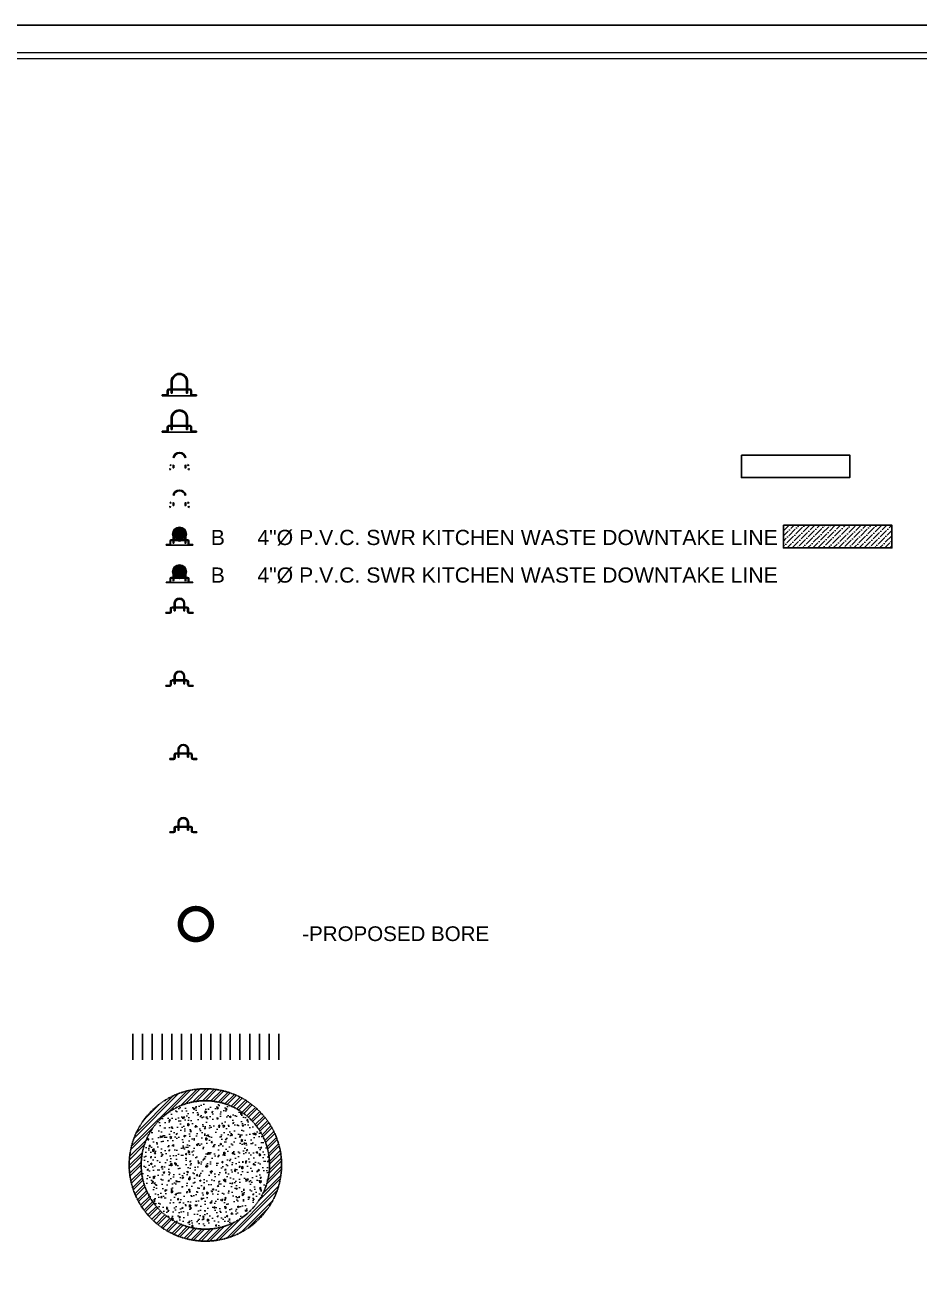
# Model space of a CAD drawing. Header units: inches. Extents: x 1807 to 67852, y 1160 to 20242.
# Drawn here: x 6491 to 7288, y 8940 to 10052 of the extents above; entities that cross this region are included whole.
import ezdxf

# ---------------------------------------------------------------- set-up
doc = ezdxf.new("R2010")
doc.units = ezdxf.units.IN
doc.header["$MEASUREMENT"] = 0
doc.linetypes.add('DASHED2', pattern=[0.375, 0.25, -0.125])
for name, color, linetype, lineweight in [('4 upvc pip', 5, 'Continuous', 30), ('4 upvc pip hatch', 6, 'Continuous', 5), ('4. UPCV', 6, 'Continuous', 30), ('A-HATCH', 252, 'Continuous', 13), ('COLD WATER', 4, 'Continuous', 30), ('DOTTED LINE', 1, 'DASHED2', 30), ('HATCH', 8, 'Continuous', 0), ('HOT LINE', 1, 'Continuous', 30), ('M.H.', 1, 'Continuous', 30), ('PLUMB', 7, 'Continuous', 15), ('RAIN WATER', 32, 'Continuous', 30)]:
    doc.layers.add(name, color=color, linetype=linetype, lineweight=lineweight)
doc.styles.add('Krupalu', font='arial.ttf', dxfattribs={"height": 8})
doc.styles.add('Krupalu 1', font='arial.ttf')
pattern_1 = [(45, (6264.17175, 6152.2006), (-0.244510333, 0.244510333), []), (45, (6264.41626, 6152.2006), (-0.244510333, 0.244510333), [0.172894914, -0.086447457])]
pattern_2 = [(135, (7000.19303, 6152.2006), (0.244510333, 0.244510333), []), (135, (6999.94852, 6152.2006), (0.244510333, 0.244510333), [0.172894914, -0.086447457])]
pattern_3 = [(135, (7000.19303, 6086.9742), (0.244510333, 0.244510333), []), (135, (6999.94852, 6086.9742), (0.244510333, 0.244510333), [0.172894914, -0.086447457])]
pattern_4 = [(45, (6264.17175, 6086.9742), (-0.244510333, 0.244510333), []), (45, (6264.41626, 6086.9742), (-0.244510333, 0.244510333), [0.172894914, -0.086447457])]
pattern_5 = [(45, (6260.79114, 6282.40165), (-0.244510333, 0.244510333), []), (45, (6261.03565, 6282.40165), (-0.244510333, 0.244510333), [0.172894914, -0.086447457])]
pattern_6 = [(135, (6996.8124, 6282.40165), (0.244510333, 0.244510333), []), (135, (6996.5679, 6282.40165), (0.244510333, 0.244510333), [0.172894914, -0.086447457])]
pattern_7 = [(135, (6996.8124, 6217.42698), (0.244510333, 0.244510333), []), (135, (6996.5679, 6217.42698), (0.244510333, 0.244510333), [0.172894914, -0.086447457])]
pattern_8 = [(45, (6260.79114, 6217.42698), (-0.244510333, 0.244510333), []), (45, (6261.03565, 6217.42698), (-0.244510333, 0.244510333), [0.172894914, -0.086447457])]

msp = doc.modelspace()

# ---------------------------------------------------------------- hatches: boundary and pattern name
at = {"layer": '4 upvc pip'}
h = msp.add_hatch(dxfattribs=at)
h.set_pattern_fill('ANSI33', color=256, scale=1.152633, angle=180, style=0)
h.set_pattern_definition([(45, (6489.30206, 6978.5704), (-0.20375861, 0.20375861), []), (45, (6489.50582, 6978.5704), (-0.20375861, 0.20375861), [0.144079095, -0.072039548])])
h.paths.add_polyline_path([(6623.8, 9660), (6623.1, 9660), (6623.1, 9657.7), (6623.8, 9657.7)])
h = msp.add_hatch(dxfattribs=at)
h.set_pattern_fill('ANSI33', color=256, scale=1.152633, angle=180, style=0)
h.set_pattern_definition([(135, (6768.3015, 6978.5704), (0.20375861, 0.20375861), []), (135, (6768.09773, 6978.5704), (0.20375861, 0.20375861), [0.144079095, -0.072039548])])
h.paths.add_polyline_path([(6633.8, 9660), (6634.5, 9660), (6634.5, 9657.7), (6633.8, 9657.7)])
h = msp.add_hatch(dxfattribs=at)
h.set_pattern_fill('ANSI33', color=256, scale=1.152633, angle=180, style=0)
h.set_pattern_definition([(45, (6489.30206, 6945.04342), (-0.20375861, 0.20375861), []), (45, (6489.50582, 6945.04342), (-0.20375861, 0.20375861), [0.144079095, -0.072039548])])
h.paths.add_polyline_path([(6623.8, 9626.5), (6623.1, 9626.5), (6623.1, 9624.2), (6623.8, 9624.2)])
h = msp.add_hatch(dxfattribs=at)
h.set_pattern_fill('ANSI33', color=256, scale=1.152633, angle=180, style=0)
h.set_pattern_definition([(135, (6768.3015, 6945.04342), (0.20375861, 0.20375861), []), (135, (6768.09773, 6945.04342), (0.20375861, 0.20375861), [0.144079095, -0.072039548])])
h.paths.add_polyline_path([(6633.8, 9626.5), (6634.5, 9626.5), (6634.5, 9624.2), (6633.8, 9624.2)])
at = {"layer": '4 upvc pip hatch', "ltscale": 0.7}
h = msp.add_hatch(dxfattribs=at)
h.set_pattern_fill('ANSI31', color=256, scale=3.168097, style=0)
h.set_pattern_definition([(45, (-105532.7468, 16131.0884), (-0.2800228278, 0.2800228278), [])])
h.paths.add_polyline_path([(6624.2, 9598.6, 1), (6633.4, 9598.6, 1)])
h = msp.add_hatch(dxfattribs=at)
h.set_pattern_fill('ANSI31', color=256, scale=3.168097, style=0)
h.set_pattern_definition([(45, (-105532.7468, 16097.5843), (-0.2800228278, 0.2800228278), [])])
h.paths.add_polyline_path([(6624.2, 9565.1, 1), (6633.4, 9565.1, 1)])
at = {"layer": '4. UPCV', "lineweight": 9, "ltscale": 50}
h = msp.add_hatch(dxfattribs=at)
h.set_pattern_fill('ANSI36', color=256, scale=25.92, style=0)
h.set_pattern_definition([(45, (-284843.595, 162297.547), (1.718269478, 6.30032142), [8.1, -1.62, 0, -1.62])])
h.paths.add_polyline_path([(7166.9, 9606.5), (7263.5, 9606.5), (7263.5, 9586.4), (7166.9, 9586.4)])
at = {"layer": '4. UPCV', "ltscale": 50}
h = msp.add_hatch(dxfattribs=at)
h.set_pattern_fill('ANSI33', color=256, scale=1.152633, angle=180, style=0)
h.set_pattern_definition([(45, (6489.30206, 6911.5393), (-0.20375861, 0.20375861), []), (45, (6489.50582, 6911.5393), (-0.20375861, 0.20375861), [0.144079095, -0.072039548])])
h.paths.add_polyline_path([(6623.8, 9593), (6623.1, 9593), (6623.1, 9590.7), (6623.8, 9590.7)])
h = msp.add_hatch(dxfattribs=at)
h.set_pattern_fill('ANSI33', color=256, scale=1.152633, angle=180, style=0)
h.set_pattern_definition([(135, (6768.3015, 6911.5393), (0.20375861, 0.20375861), []), (135, (6768.09773, 6911.5393), (0.20375861, 0.20375861), [0.144079095, -0.072039548])])
h.paths.add_polyline_path([(6633.8, 9593), (6634.5, 9593), (6634.5, 9590.7), (6633.8, 9590.7)])
h = msp.add_hatch(dxfattribs=at)
h.set_pattern_fill('ANSI33', color=256, scale=1.152633, angle=180, style=0)
h.set_pattern_definition([(45, (6489.30206, 6878.03518), (-0.20375861, 0.20375861), []), (45, (6489.50582, 6878.03518), (-0.20375861, 0.20375861), [0.144079095, -0.072039548])])
h.paths.add_polyline_path([(6623.8, 9559.5), (6623.1, 9559.5), (6623.1, 9557.2), (6623.8, 9557.2)])
h = msp.add_hatch(dxfattribs=at)
h.set_pattern_fill('ANSI33', color=256, scale=1.152633, angle=180, style=0)
h.set_pattern_definition([(135, (6768.3015, 6878.03518), (0.20375861, 0.20375861), []), (135, (6768.09773, 6878.03518), (0.20375861, 0.20375861), [0.144079095, -0.072039548])])
h.paths.add_polyline_path([(6633.8, 9559.5), (6634.5, 9559.5), (6634.5, 9557.2), (6633.8, 9557.2)])
at = {"layer": 'COLD WATER'}
h = msp.add_hatch(dxfattribs=at)
h.set_pattern_fill('ANSI33', color=256, scale=1.383159, style=0)
h.set_pattern_definition(pattern_5)
h.paths.add_polyline_path([(6624.9, 9533), (6624.2, 9533), (6624.2, 9530.2), (6624.9, 9530.2)])
h = msp.add_hatch(dxfattribs=at)
h.set_pattern_fill('ANSI33', color=256, scale=1.383159, style=0)
h.set_pattern_definition(pattern_5)
h.paths.add_polyline_path([(6624.9, 9533), (6624.2, 9533), (6624.2, 9530.2), (6624.9, 9530.2)])
h = msp.add_hatch(dxfattribs=at)
h.set_pattern_fill('ANSI33', color=256, scale=1.383159, style=0)
h.set_pattern_definition(pattern_6)
h.paths.add_polyline_path([(6632.7, 9533), (6633.4, 9533), (6633.4, 9530.2), (6632.7, 9530.2)])
h = msp.add_hatch(dxfattribs=at)
h.set_pattern_fill('ANSI33', color=256, scale=1.383159, style=0)
h.set_pattern_definition(pattern_6)
h.paths.add_polyline_path([(6632.7, 9533), (6633.4, 9533), (6633.4, 9530.2), (6632.7, 9530.2)])
h = msp.add_hatch(dxfattribs=at)
h.set_pattern_fill('ANSI33', color=256, scale=1.383159, style=0)
h.set_pattern_definition(pattern_8)
h.paths.add_polyline_path([(6624.9, 9468), (6624.2, 9468), (6624.2, 9465.2), (6624.9, 9465.2)])
h = msp.add_hatch(dxfattribs=at)
h.set_pattern_fill('ANSI33', color=256, scale=1.383159, style=0)
h.set_pattern_definition(pattern_8)
h.paths.add_polyline_path([(6624.9, 9468), (6624.2, 9468), (6624.2, 9465.2), (6624.9, 9465.2)])
h = msp.add_hatch(dxfattribs=at)
h.set_pattern_fill('ANSI33', color=256, scale=1.383159, style=0)
h.set_pattern_definition(pattern_7)
h.paths.add_polyline_path([(6632.7, 9468), (6633.4, 9468), (6633.4, 9465.2), (6632.7, 9465.2)])
h = msp.add_hatch(dxfattribs=at)
h.set_pattern_fill('ANSI33', color=256, scale=1.383159, style=0)
h.set_pattern_definition(pattern_7)
h.paths.add_polyline_path([(6632.7, 9468), (6633.4, 9468), (6633.4, 9465.2), (6632.7, 9465.2)])
h = msp.add_hatch(dxfattribs=at)
h.set_pattern_fill('ANSI33', color=256, scale=1.383159, style=0)
h.set_pattern_definition(pattern_1)
h.paths.add_polyline_path([(6628.3, 9402.8), (6627.6, 9402.8), (6627.6, 9400), (6628.3, 9400)])
h = msp.add_hatch(dxfattribs=at)
h.set_pattern_fill('ANSI33', color=256, scale=1.383159, style=0)
h.set_pattern_definition(pattern_1)
h.paths.add_polyline_path([(6628.3, 9402.8), (6627.6, 9402.8), (6627.6, 9400), (6628.3, 9400)])
h = msp.add_hatch(dxfattribs=at)
h.set_pattern_fill('ANSI33', color=256, scale=1.383159, style=0)
h.set_pattern_definition(pattern_2)
h.paths.add_polyline_path([(6636.1, 9402.8), (6636.8, 9402.8), (6636.8, 9400), (6636.1, 9400)])
h = msp.add_hatch(dxfattribs=at)
h.set_pattern_fill('ANSI33', color=256, scale=1.383159, style=0)
h.set_pattern_definition(pattern_2)
h.paths.add_polyline_path([(6636.1, 9402.8), (6636.8, 9402.8), (6636.8, 9400), (6636.1, 9400)])
h = msp.add_hatch(dxfattribs=at)
h.set_pattern_fill('ANSI33', color=256, scale=1.383159, style=0)
h.set_pattern_definition(pattern_4)
h.paths.add_polyline_path([(6628.3, 9337.6), (6627.6, 9337.6), (6627.6, 9334.8), (6628.3, 9334.8)])
h = msp.add_hatch(dxfattribs=at)
h.set_pattern_fill('ANSI33', color=256, scale=1.383159, style=0)
h.set_pattern_definition(pattern_4)
h.paths.add_polyline_path([(6628.3, 9337.6), (6627.6, 9337.6), (6627.6, 9334.8), (6628.3, 9334.8)])
h = msp.add_hatch(dxfattribs=at)
h.set_pattern_fill('ANSI33', color=256, scale=1.383159, style=0)
h.set_pattern_definition(pattern_3)
h.paths.add_polyline_path([(6636.1, 9337.6), (6636.8, 9337.6), (6636.8, 9334.8), (6636.1, 9334.8)])
h = msp.add_hatch(dxfattribs=at)
h.set_pattern_fill('ANSI33', color=256, scale=1.383159, style=0)
h.set_pattern_definition(pattern_3)
h.paths.add_polyline_path([(6636.1, 9337.6), (6636.8, 9337.6), (6636.8, 9334.8), (6636.1, 9334.8)])
at = {"layer": 'HATCH', "ltscale": 2}
h = msp.add_hatch(dxfattribs=at)
h.set_pattern_fill('ANSI32', color=256, scale=14.2884, style=0)
h.set_pattern_definition([(45, (2804767.5247, 4866029.719), (-3.7887841996, 3.7887841996), []), (45, (2804770.0505, 4866029.719), (-3.7887841996, 3.7887841996), [])])
edge = h.paths.add_edge_path()
edge.add_arc((6651.9, 9036.6), 67.9, 0, 360)
edge = h.paths.add_edge_path(flags=16)
edge.add_arc((6651.9, 9036.6), 57.2, 0, 360)
at = {"layer": 'HATCH'}
h = msp.add_hatch(dxfattribs=at)
h.set_pattern_fill('AR-CONC', color=256, scale=1.78605, angle=45, style=0)
h.set_pattern_definition([(95, (-7191.284, -104021.382), (9.8509945, 8.2659658), [1.3395375, -14.7349125]), (40, (-7191.284, -104021.382), (-11.2519751, 7.747316), [1.07163, -11.78793]), (145.4514, (-7190.463, -104020.693), (-1.4009681, 16.0132828), [1.1384317, -12.5227487]), (91.1842, (-7193.81, -104018.856), (15.5688728, 11.3881007), [2.0093062, -22.1023687]), (141.6356, (-7192.512, -104017.907), (-0.4982904, 24.1065256), [1.7076475, -18.78412]), (36.1842, (-7193.81, -104018.856), (-0.4983092, 24.1065252), [1.607445, -17.681895]), (66, (-7191.915, -104018.225), (12.6232937, 2.4537197), [1.3395375, -14.7349125]), (11, (-7191.915, -104018.225), (-6.0852258, 12.231021), [1.07163, -11.78793]), (116.4514, (-7190.863, -104018.02), (6.5380792, 14.6847356), [1.1384317, -12.5227487]), (82.5, (-7191.284, -104021.382), (-4.05063969, 4.35778014), [0, -11.645046, 0, -11.966535, 0, -11.83258125]), (52.5, (-7191.284, -104021.382), (-1.6587572, 8.30351523), [0, -6.822711, 0, -11.3771385, 0, -4.50977625]), (12.5, (-7194.1003, -104024.1984), (7.02664518, 6.45694157), [0, -4.465125, 0, -13.93119, 0, -18.4856175]), (2.5, (-7195.363, -104025.461), (6.1009679, 8.62947573), [0, -5.8046625, 0, -9.251739, 0, -13.1274675])])
h.paths.add_polyline_path([(6709, 9036.6, 1), (6594.7, 9036.6, 1)])
at = {"layer": 'HOT LINE'}
h = msp.add_hatch(dxfattribs=at)
h.set_pattern_fill('ANSI31', color=256, scale=69.399848, angle=45, style=0)
h.set_pattern_definition([(90, (-1042269.985, -25003.129), (-8.67498099, 0), [])])
h.paths.add_polyline_path([(6587, 9130.3), (6720.3, 9130.3), (6720.3, 9153.5), (6587, 9153.5)])
at = {"layer": 'RAIN WATER', "ltscale": 50}
h = msp.add_hatch(dxfattribs=at)
h.set_pattern_fill('ANSI33', color=256, scale=1.479589, angle=180, style=0)
h.set_pattern_definition([(45, (6449.73147, 6285.0602), (-0.261556914, 0.261556914), []), (45, (6449.99303, 6285.0602), (-0.261556914, 0.261556914), [0.184948668, -0.092474334])])
h.paths.add_polyline_path([(6622.4, 9727.1), (6621.5, 9727.1), (6621.5, 9724.2), (6622.4, 9724.2)])
h = msp.add_hatch(dxfattribs=at)
h.set_pattern_fill('ANSI33', color=256, scale=1.479589, angle=180, style=0)
h.set_pattern_definition([(135, (6807.87208, 6285.0602), (0.261556914, 0.261556914), []), (135, (6807.6105, 6285.0602), (0.261556914, 0.261556914), [0.184948668, -0.092474334])])
h.paths.add_polyline_path([(6635.2, 9727.1), (6636.1, 9727.1), (6636.1, 9724.2), (6635.2, 9724.2)])
h = msp.add_hatch(dxfattribs=at)
h.set_pattern_fill('ANSI33', color=256, scale=1.479589, angle=180, style=0)
h.set_pattern_definition([(45, (6449.73147, 6252.63336), (-0.261556914, 0.261556914), []), (45, (6449.99303, 6252.63336), (-0.261556914, 0.261556914), [0.184948668, -0.092474334])])
h.paths.add_polyline_path([(6622.4, 9694.7), (6621.5, 9694.7), (6621.5, 9691.7), (6622.4, 9691.7)])
h = msp.add_hatch(dxfattribs=at)
h.set_pattern_fill('ANSI33', color=256, scale=1.479589, angle=180, style=0)
h.set_pattern_definition([(135, (6807.87208, 6252.63336), (0.261556914, 0.261556914), []), (135, (6807.6105, 6252.63336), (0.261556914, 0.261556914), [0.184948668, -0.092474334])])
h.paths.add_polyline_path([(6635.2, 9694.7), (6636.1, 9694.7), (6636.1, 9691.7), (6635.2, 9691.7)])

# ---------------------------------------------------------------- linework, layer by layer
at = {"layer": '4 upvc pip'}
for points in [[(4888.8, 10052.2), (8084.2, 10052.2), (8084.2, 7792.9), (4888.8, 7792.9)], [(7129.4, 9669.1), (7226, 9669.1), (7226, 9649), (7129.4, 9649)]]:
    msp.add_lwpolyline(points, close=True, dxfattribs=at)
for points in [[(6623.1, 9657.7), (6623.1, 9660)], [(6623.8, 9657.7), (6623.8, 9660)], [(6633.8, 9657.7), (6633.8, 9660)], [(6634.5, 9657.7), (6634.5, 9660)], [(6623.1, 9624.2), (6623.1, 9626.5)], [(6623.8, 9624.2), (6623.8, 9626.5)], [(6633.8, 9624.2), (6633.8, 9626.5)], [(6634.5, 9624.2), (6634.5, 9626.5)]]:
    msp.add_lwpolyline(points, dxfattribs=at)
for centre, radius, start, end in [((6628.8, 9665.6), 5.78, 9.8423, 170.1577), ((6628.8, 9665.6), 5.06, 10.5251, 169.4749), ((6619.8, 9657.1), 0.576, 270, 0), ((6619.8, 9657.1), 1.12, 270, 0), ((6621.5, 9659.4), 1.12, 90, 180), ((6621.5, 9659.4), 0.576, 90, 180), ((6636.1, 9659.4), 1.12, 0, 90), ((6636.1, 9659.4), 0.576, 0, 90), ((6637.8, 9657.1), 1.12, 180, 270), ((6637.8, 9657.1), 0.576, 180, 270), ((6628.8, 9632.1), 5.78, 9.8423, 170.1577), ((6628.8, 9632.1), 5.06, 10.5251, 169.4749), ((6619.8, 9623.5), 1.12, 270, 0), ((6619.8, 9623.5), 0.576, 270, 0), ((6621.5, 9625.9), 1.12, 90, 180), ((6621.5, 9625.9), 0.576, 90, 180), ((6636.1, 9625.9), 1.12, 0, 90), ((6636.1, 9625.9), 0.576, 0, 90), ((6637.8, 9623.5), 1.12, 180, 270), ((6637.8, 9623.5), 0.576, 180, 270)]:
    msp.add_arc(centre, radius, start, end, dxfattribs=at)
at = {"layer": '4. UPCV', "ltscale": 50}
for p, q in [((6623.1, 9593.5), (6623.1, 9599.6)), ((6623.8, 9593.5), (6623.8, 9599.5)), ((6633.8, 9593.5), (6633.8, 9599.5)), ((6634.5, 9593.5), (6634.5, 9599.6)), ((6616.9, 9588.9), (6616.9, 9589.5)), ((6616.9, 9589.5), (6619.8, 9589.5)), ((6640.7, 9588.9), (6616.9, 9588.9)), ((6616.9, 9588.9), (6619.8, 9588.9)), ((6619.9, 9588.9), (6617.1, 9588.9)), ((6619.9, 9588.9), (6619.9, 9589.5)), ((6620.4, 9590), (6620.4, 9592.4)), ((6620.9, 9590), (6620.9, 9592.4)), ((6636.1, 9593.5), (6621.5, 9593.5)), ((6636.1, 9593), (6621.5, 9593)), ((6623.8, 9590.7), (6623.1, 9590.7)), ((6633.8, 9590.7), (6634.5, 9590.7)), ((6636.7, 9590), (6636.7, 9592.4)), ((6637.2, 9590), (6637.2, 9592.4)), ((6640.7, 9589.5), (6637.8, 9589.5)), ((6640.7, 9588.9), (6637.8, 9588.9)), ((6640.7, 9588.9), (6640.7, 9589.5)), ((6623.1, 9560), (6623.1, 9566.1)), ((6623.8, 9560), (6623.8, 9566)), ((6633.8, 9560), (6633.8, 9566)), ((6634.5, 9560), (6634.5, 9566.1)), ((6616.9, 9555.9), (6619.8, 9555.9)), ((6616.9, 9555.4), (6616.9, 9555.9)), ((6616.9, 9555.4), (6619.8, 9555.4)), ((6640.7, 9555.4), (6616.9, 9555.4)), ((6619.9, 9555.4), (6617.1, 9555.4)), ((6619.9, 9555.4), (6619.9, 9555.9)), ((6620.4, 9556.5), (6620.4, 9558.9)), ((6620.9, 9556.5), (6620.9, 9558.9)), ((6636.1, 9560), (6621.5, 9560)), ((6636.1, 9559.5), (6621.5, 9559.5)), ((6623.8, 9557.2), (6623.1, 9557.2)), ((6633.8, 9557.2), (6634.5, 9557.2)), ((6636.7, 9556.5), (6636.7, 9558.9)), ((6637.2, 9556.5), (6637.2, 9558.9)), ((6640.7, 9555.9), (6637.8, 9555.9)), ((6640.7, 9555.4), (6637.8, 9555.4)), ((6640.7, 9555.4), (6640.7, 9555.9))]:
    msp.add_line(p, q, dxfattribs=at)
msp.add_lwpolyline([(7166.9, 9606.5), (7263.5, 9606.5), (7263.5, 9586.4), (7166.9, 9586.4)], close=True, dxfattribs=at)
for points in [[(6623.1, 9590.7), (6623.1, 9593)], [(6623.8, 9590.7), (6623.8, 9593)], [(6633.8, 9590.7), (6633.8, 9593)], [(6634.5, 9590.7), (6634.5, 9593)], [(6623.1, 9557.2), (6623.1, 9559.5)], [(6623.8, 9557.2), (6623.8, 9559.5)], [(6633.8, 9557.2), (6633.8, 9559.5)], [(6634.5, 9557.2), (6634.5, 9559.5)]]:
    msp.add_lwpolyline(points, dxfattribs=at)
for centre, radius in [((6628.8, 9598.6), 6.15), ((6628.8, 9598.6), 6.15), ((6628.8, 9598.6), 6.15), ((6628.8, 9598.6), 4.9), ((6628.8, 9598.6), 4.9), ((6628.8, 9598.6), 4.9), ((6628.8, 9598.6), 4.9), ((6628.8, 9598.6), 4.57), ((6628.8, 9565.1), 6.15), ((6628.8, 9565.1), 6.15), ((6628.8, 9565.1), 6.15), ((6628.8, 9565.1), 4.9), ((6628.8, 9565.1), 4.9), ((6628.8, 9565.1), 4.9), ((6628.8, 9565.1), 4.9), ((6628.8, 9565.1), 4.57)]:
    msp.add_circle(centre, radius, dxfattribs=at)
for centre, radius, start, end in [((6628.8, 9598.6), 5.78, 9.8423, 170.1577), ((6628.8, 9598.6), 5.06, 10.5251, 169.4749), ((6619.8, 9590), 0.576, 270, 0), ((6619.8, 9590), 1.12, 270, 0), ((6621.5, 9592.4), 1.12, 90, 180), ((6621.5, 9592.4), 0.576, 90, 180), ((6636.1, 9592.4), 1.12, 0, 90), ((6636.1, 9592.4), 0.576, 0, 90), ((6637.8, 9590), 1.12, 180, 270), ((6637.8, 9590), 0.576, 180, 270), ((6628.8, 9565.1), 5.78, 9.8423, 170.1577), ((6628.8, 9565.1), 5.06, 10.5251, 169.4749), ((6619.8, 9556.5), 1.12, 270, 0), ((6619.8, 9556.5), 0.576, 270, 0), ((6621.5, 9558.9), 1.12, 90, 180), ((6621.5, 9558.9), 0.576, 90, 180), ((6636.1, 9558.9), 1.12, 0, 90), ((6636.1, 9558.9), 0.576, 0, 90), ((6637.8, 9556.5), 1.12, 180, 270), ((6637.8, 9556.5), 0.576, 180, 270)]:
    msp.add_arc(centre, radius, start, end, dxfattribs=at)
at = {"layer": 'A-HATCH'}
for points in [[(7997.5, 10027.5), (4970.2, 10027.5, 0.414214), (4913.6, 9970.9), (4913.6, 7879.6, 0.414214), (4975.5, 7817.7), (7993.4, 7817.7, 0.414214), (8059.4, 7883.7), (8059.4, 9965.6, 0.414214)], [(7997.5, 10022), (4970.2, 10022, 0.414214), (4919.1, 9970.9), (4919.1, 7879.6, 0.414214), (4975.5, 7823.2), (7993.4, 7823.2, 0.414214), (8053.9, 7883.7), (8053.9, 9965.6, 0.414214)]]:
    msp.add_lwpolyline(points, format="xyb", close=True, dxfattribs=at)
at = {"layer": 'COLD WATER'}
for p, q in [((6620.8, 9529.4), (6620.8, 9532.3)), ((6621.5, 9529.4), (6621.5, 9532.3)), ((6622.2, 9533.6), (6624.9, 9533.6)), ((6622.2, 9533), (6635.4, 9533)), ((6622.2, 9533), (6635.4, 9533)), ((6624.2, 9537.2), (6624.2, 9533.6)), ((6624.2, 9537.2), (6624.2, 9533.6)), ((6624.9, 9530.2), (6624.2, 9530.2)), ((6624.9, 9530.2), (6624.2, 9530.2)), ((6624.9, 9537.2), (6624.9, 9533.6)), ((6624.9, 9537.2), (6624.9, 9533.6)), ((6624.9, 9533.6), (6632.7, 9533.6)), ((6632.7, 9537.2), (6632.7, 9533.6)), ((6632.7, 9537.2), (6632.7, 9533.6)), ((6635.4, 9533.6), (6632.7, 9533.6)), ((6632.8, 9530.2), (6633.4, 9530.2)), ((6632.8, 9530.2), (6633.4, 9530.2)), ((6633.4, 9537.2), (6633.4, 9533.6)), ((6633.4, 9537.2), (6633.4, 9533.6)), ((6636.1, 9529.4), (6636.1, 9532.3)), ((6636.1, 9529.4), (6636.1, 9532.3)), ((6636.8, 9529.4), (6636.8, 9532.3)), ((6636.8, 9529.4), (6636.8, 9532.3)), ((6616.7, 9528.8), (6620.1, 9528.8)), ((6616.7, 9528.8), (6620.1, 9528.8)), ((6616.7, 9528.1), (6616.7, 9528.8)), ((6616.7, 9528.1), (6620.1, 9528.1)), ((6616.7, 9528.1), (6620.1, 9528.1)), ((6637.5, 9528.8), (6640.9, 9528.8)), ((6637.5, 9528.8), (6640.9, 9528.8)), ((6637.5, 9528.1), (6640.9, 9528.1)), ((6640.9, 9528.1), (6637.5, 9528.1)), ((6637.5, 9528.1), (6640.9, 9528.1)), ((6640.9, 9528.1), (6637.5, 9528.1)), ((6640.9, 9528.1), (6640.9, 9528.8)), ((6640.9, 9528.1), (6640.9, 9528.8)), ((6640.9, 9528.1), (6640.9, 9528.8)), ((6616.7, 9463.1), (6616.7, 9463.8)), ((6616.7, 9463.8), (6620.1, 9463.8)), ((6616.7, 9463.8), (6620.1, 9463.8)), ((6616.7, 9463.1), (6620.1, 9463.1)), ((6616.7, 9463.1), (6620.1, 9463.1)), ((6620.8, 9464.5), (6620.8, 9467.3)), ((6621.5, 9464.5), (6621.5, 9467.3)), ((6622.2, 9468.7), (6624.9, 9468.7)), ((6622.2, 9468), (6635.4, 9468)), ((6622.2, 9468), (6635.4, 9468)), ((6624.2, 9472.2), (6624.2, 9468.7)), ((6624.2, 9472.2), (6624.2, 9468.7)), ((6624.9, 9465.2), (6624.2, 9465.2)), ((6624.9, 9465.2), (6624.2, 9465.2)), ((6624.9, 9472.2), (6624.9, 9468.7)), ((6624.9, 9472.2), (6624.9, 9468.7)), ((6624.9, 9468.7), (6632.7, 9468.7)), ((6632.7, 9472.2), (6632.7, 9468.7)), ((6632.7, 9472.2), (6632.7, 9468.7)), ((6635.4, 9468.7), (6632.7, 9468.7)), ((6632.8, 9465.2), (6633.4, 9465.2)), ((6632.8, 9465.2), (6633.4, 9465.2)), ((6633.4, 9472.2), (6633.4, 9468.7)), ((6633.4, 9472.2), (6633.4, 9468.7)), ((6636.1, 9464.5), (6636.1, 9467.3)), ((6636.1, 9464.5), (6636.1, 9467.3)), ((6636.8, 9464.5), (6636.8, 9467.3)), ((6636.8, 9464.5), (6636.8, 9467.3)), ((6637.5, 9463.8), (6640.9, 9463.8)), ((6637.5, 9463.8), (6640.9, 9463.8)), ((6640.9, 9463.1), (6637.5, 9463.1)), ((6637.5, 9463.1), (6640.9, 9463.1)), ((6640.9, 9463.1), (6637.5, 9463.1)), ((6637.5, 9463.1), (6640.9, 9463.1)), ((6640.9, 9463.1), (6640.9, 9463.8)), ((6640.9, 9463.1), (6640.9, 9463.8)), ((6640.9, 9463.1), (6640.9, 9463.8)), ((6620.1, 9398.6), (6623.5, 9398.6)), ((6620.1, 9398.6), (6623.5, 9398.6)), ((6620.1, 9397.9), (6620.1, 9398.6)), ((6620.1, 9397.9), (6623.5, 9397.9)), ((6620.1, 9397.9), (6623.5, 9397.9)), ((6624.2, 9399.2), (6624.2, 9402.1)), ((6624.9, 9399.2), (6624.9, 9402.1)), ((6625.5, 9403.4), (6628.3, 9403.4)), ((6625.5, 9402.8), (6638.8, 9402.8)), ((6625.5, 9402.8), (6638.8, 9402.8)), ((6627.6, 9407), (6627.6, 9403.4)), ((6627.6, 9407), (6627.6, 9403.4)), ((6628.3, 9400), (6627.6, 9400)), ((6628.3, 9400), (6627.6, 9400)), ((6628.3, 9407), (6628.3, 9403.4)), ((6628.3, 9407), (6628.3, 9403.4)), ((6628.3, 9403.4), (6636.1, 9403.4)), ((6636.1, 9407), (6636.1, 9403.4)), ((6636.1, 9407), (6636.1, 9403.4)), ((6638.8, 9403.4), (6636.1, 9403.4)), ((6636.1, 9400), (6636.8, 9400)), ((6636.1, 9400), (6636.8, 9400)), ((6636.8, 9407), (6636.8, 9403.4)), ((6636.8, 9407), (6636.8, 9403.4)), ((6639.5, 9399.2), (6639.5, 9402.1)), ((6639.5, 9399.2), (6639.5, 9402.1)), ((6640.2, 9399.2), (6640.2, 9402.1)), ((6640.2, 9399.2), (6640.2, 9402.1)), ((6640.9, 9398.6), (6644.3, 9398.6)), ((6640.9, 9398.6), (6644.3, 9398.6)), ((6640.9, 9397.9), (6644.3, 9397.9)), ((6644.3, 9397.9), (6640.9, 9397.9)), ((6640.9, 9397.9), (6644.3, 9397.9)), ((6644.3, 9397.9), (6640.9, 9397.9)), ((6644.3, 9397.9), (6644.3, 9398.6)), ((6644.3, 9397.9), (6644.3, 9398.6)), ((6644.3, 9397.9), (6644.3, 9398.6)), ((6627.6, 9341.8), (6627.6, 9338.2)), ((6627.6, 9341.8), (6627.6, 9338.2)), ((6628.3, 9341.8), (6628.3, 9338.2)), ((6628.3, 9341.8), (6628.3, 9338.2)), ((6636.1, 9341.8), (6636.1, 9338.2)), ((6636.1, 9341.8), (6636.1, 9338.2)), ((6636.8, 9341.8), (6636.8, 9338.2)), ((6636.8, 9341.8), (6636.8, 9338.2)), ((6620.1, 9332.7), (6620.1, 9333.3)), ((6620.1, 9333.3), (6623.5, 9333.3)), ((6620.1, 9333.3), (6623.5, 9333.3)), ((6620.1, 9332.7), (6623.5, 9332.7)), ((6620.1, 9332.7), (6623.5, 9332.7)), ((6624.2, 9334), (6624.2, 9336.9)), ((6624.9, 9334), (6624.9, 9336.9)), ((6625.5, 9338.2), (6628.3, 9338.2)), ((6625.5, 9337.6), (6638.8, 9337.6)), ((6625.5, 9337.6), (6638.8, 9337.6)), ((6628.3, 9334.8), (6627.6, 9334.8)), ((6628.3, 9334.8), (6627.6, 9334.8)), ((6628.3, 9338.2), (6636.1, 9338.2)), ((6638.8, 9338.2), (6636.1, 9338.2)), ((6636.1, 9334.8), (6636.8, 9334.8)), ((6636.1, 9334.8), (6636.8, 9334.8)), ((6639.5, 9334), (6639.5, 9336.9)), ((6639.5, 9334), (6639.5, 9336.9)), ((6640.2, 9334), (6640.2, 9336.9)), ((6640.2, 9334), (6640.2, 9336.9)), ((6640.9, 9333.3), (6644.3, 9333.3)), ((6640.9, 9333.3), (6644.3, 9333.3)), ((6644.3, 9332.7), (6640.9, 9332.7)), ((6640.9, 9332.7), (6644.3, 9332.7)), ((6644.3, 9332.7), (6640.9, 9332.7)), ((6640.9, 9332.7), (6644.3, 9332.7)), ((6644.3, 9332.7), (6644.3, 9333.3)), ((6644.3, 9332.7), (6644.3, 9333.3)), ((6644.3, 9332.7), (6644.3, 9333.3))]:
    msp.add_line(p, q, dxfattribs=at)
at = {"layer": 'COLD WATER', "ltscale": 50}
for p, q in [((6640.9, 9528.1), (6640.9, 9528.6)), ((6640.9, 9463.1), (6640.9, 9463.7)), ((6644.3, 9397.9), (6644.3, 9398.4)), ((6644.3, 9332.7), (6644.3, 9333.2))]:
    msp.add_line(p, q, dxfattribs=at)
at = {"layer": 'COLD WATER'}
for points in [[(6624.2, 9530.2), (6624.2, 9533)], [(6624.2, 9530.2), (6624.2, 9533)], [(6624.9, 9530.2), (6624.9, 9533)], [(6624.9, 9530.2), (6624.9, 9533)], [(6632.7, 9530.2), (6632.7, 9533)], [(6632.7, 9530.2), (6632.7, 9533)], [(6633.4, 9530.2), (6633.4, 9533)], [(6633.4, 9530.2), (6633.4, 9533)], [(6624.2, 9465.2), (6624.2, 9468)], [(6624.2, 9465.2), (6624.2, 9468)], [(6624.9, 9465.2), (6624.9, 9468)], [(6624.9, 9465.2), (6624.9, 9468)], [(6632.7, 9465.2), (6632.7, 9468)], [(6632.7, 9465.2), (6632.7, 9468)], [(6633.4, 9465.2), (6633.4, 9468)], [(6633.4, 9465.2), (6633.4, 9468)], [(6627.6, 9400), (6627.6, 9402.8)], [(6627.6, 9400), (6627.6, 9402.8)], [(6628.3, 9400), (6628.3, 9402.8)], [(6628.3, 9400), (6628.3, 9402.8)], [(6636.1, 9400), (6636.1, 9402.8)], [(6636.1, 9400), (6636.1, 9402.8)], [(6636.8, 9400), (6636.8, 9402.8)], [(6636.8, 9400), (6636.8, 9402.8)], [(6627.6, 9334.8), (6627.6, 9337.6)], [(6627.6, 9334.8), (6627.6, 9337.6)], [(6628.3, 9334.8), (6628.3, 9337.6)], [(6628.3, 9334.8), (6628.3, 9337.6)], [(6636.1, 9334.8), (6636.1, 9337.6)], [(6636.1, 9334.8), (6636.1, 9337.6)], [(6636.8, 9334.8), (6636.8, 9337.6)], [(6636.8, 9334.8), (6636.8, 9337.6)]]:
    msp.add_lwpolyline(points, dxfattribs=at)
for centre, radius, start, end in [((6628.8, 9536.9), 4.58, 3.856, 176.144), ((6628.8, 9536.9), 4.58, 3.856, 176.144), ((6628.8, 9536.9), 3.89, 3.856, 176.144), ((6628.8, 9536.9), 3.89, 3.856, 176.144), ((6620.1, 9529.4), 0.692, 270, 0), ((6620.1, 9529.4), 1.34, 270, 0), ((6622.2, 9532.3), 1.34, 90, 180), ((6622.2, 9532.3), 0.692, 90, 180), ((6622.2, 9532.3), 0.692, 90, 180), ((6635.4, 9532.3), 1.34, 0, 90), ((6635.4, 9532.3), 0.692, 0, 90), ((6635.4, 9532.3), 0.692, 0, 90), ((6637.5, 9529.4), 1.34, 180, 270), ((6637.5, 9529.4), 1.34, 180, 270), ((6637.5, 9529.4), 0.692, 180, 270), ((6637.5, 9529.4), 0.692, 180, 270), ((6628.8, 9471.9), 4.58, 3.856, 176.144), ((6628.8, 9471.9), 4.58, 3.856, 176.144), ((6628.8, 9471.9), 3.89, 3.856, 176.144), ((6628.8, 9471.9), 3.89, 3.856, 176.144), ((6620.1, 9464.5), 1.34, 270, 0), ((6620.1, 9464.5), 0.692, 270, 0), ((6622.2, 9467.3), 1.34, 90, 180), ((6622.2, 9467.3), 0.692, 90, 180), ((6622.2, 9467.3), 0.692, 90, 180), ((6635.4, 9467.3), 1.34, 0, 90), ((6635.4, 9467.3), 0.692, 0, 90), ((6635.4, 9467.3), 0.692, 0, 90), ((6637.5, 9464.5), 1.34, 180, 270), ((6637.5, 9464.5), 1.34, 180, 270), ((6637.5, 9464.5), 0.692, 180, 270), ((6637.5, 9464.5), 0.692, 180, 270), ((6632.2, 9406.7), 4.58, 3.856, 176.144), ((6632.2, 9406.7), 4.58, 3.856, 176.144), ((6632.2, 9406.7), 3.89, 3.856, 176.144), ((6632.2, 9406.7), 3.89, 3.856, 176.144), ((6623.5, 9399.2), 0.692, 270, 0), ((6623.5, 9399.2), 1.34, 270, 0), ((6625.5, 9402.1), 1.34, 90, 180), ((6625.5, 9402.1), 0.692, 90, 180), ((6625.5, 9402.1), 0.692, 90, 180), ((6638.8, 9402.1), 1.34, 0, 90), ((6638.8, 9402.1), 0.692, 0, 90), ((6638.8, 9402.1), 0.692, 0, 90), ((6640.9, 9399.2), 1.34, 180, 270), ((6640.9, 9399.2), 1.34, 180, 270), ((6640.9, 9399.2), 0.692, 180, 270), ((6640.9, 9399.2), 0.692, 180, 270), ((6632.2, 9341.5), 4.58, 3.856, 176.144), ((6632.2, 9341.5), 4.58, 3.856, 176.144), ((6632.2, 9341.5), 3.89, 3.856, 176.144), ((6632.2, 9341.5), 3.89, 3.856, 176.144), ((6623.5, 9334), 1.34, 270, 0), ((6623.5, 9334), 0.692, 270, 0), ((6625.5, 9336.9), 1.34, 90, 180), ((6625.5, 9336.9), 0.692, 90, 180), ((6625.5, 9336.9), 0.692, 90, 180), ((6638.8, 9336.9), 1.34, 0, 90), ((6638.8, 9336.9), 0.692, 0, 90), ((6638.8, 9336.9), 0.692, 0, 90), ((6640.9, 9334), 1.34, 180, 270), ((6640.9, 9334), 1.34, 180, 270), ((6640.9, 9334), 0.692, 180, 270), ((6640.9, 9334), 0.692, 180, 270)]:
    msp.add_arc(centre, radius, start, end, dxfattribs=at)
at = {"layer": 'DOTTED LINE', "ltscale": 2}
for radius in [67.9, 57.2]:
    msp.add_circle((6651.9, 9036.6), radius, dxfattribs=at)
at = {"layer": 'M.H.', "const_width": 4.88}
msp.add_lwpolyline([(6629.6, 9251.2, 1), (6657.3, 9251.2, 1)], format="xyb", close=True, dxfattribs=at)
at = {"layer": 'RAIN WATER', "ltscale": 50}
for p, q in [((6621.5, 9727.8), (6621.5, 9735.6)), ((6622.4, 9727.8), (6622.4, 9735.5)), ((6635.2, 9727.8), (6635.2, 9735.5)), ((6636.1, 9727.8), (6636.1, 9735.6)), ((6613.5, 9721.9), (6613.5, 9722.6)), ((6613.5, 9722.6), (6617.2, 9722.6)), ((6613.5, 9721.9), (6617.2, 9721.9)), ((6617.4, 9721.9), (6613.7, 9721.9)), ((6617.2, 9721.9), (6640.2, 9721.9)), ((6618, 9723.3), (6618, 9726.4)), ((6618.7, 9723.3), (6618.7, 9726.4)), ((6638.2, 9727.8), (6619.4, 9727.8)), ((6638.2, 9727.1), (6619.4, 9727.1)), ((6622.4, 9724.2), (6621.5, 9724.2)), ((6635.2, 9724.2), (6636.1, 9724.2)), ((6638.9, 9723.3), (6638.9, 9726.4)), ((6639.6, 9723.3), (6639.6, 9726.4)), ((6640.2, 9721.9), (6643.9, 9721.9)), ((6644.1, 9722.6), (6640.4, 9722.6)), ((6644.1, 9721.9), (6640.4, 9721.9)), ((6644.1, 9721.9), (6644.1, 9722.6)), ((6621.5, 9695.4), (6621.5, 9703.1)), ((6622.4, 9695.4), (6622.4, 9703.1)), ((6635.2, 9695.4), (6635.2, 9703.1)), ((6636.1, 9695.4), (6636.1, 9703.1)), ((6613.5, 9690.2), (6617.2, 9690.2)), ((6613.5, 9689.5), (6613.5, 9690.2)), ((6613.5, 9689.5), (6617.2, 9689.5)), ((6617.4, 9689.5), (6613.7, 9689.5)), ((6617.2, 9689.5), (6640.2, 9689.5)), ((6618, 9690.9), (6618, 9693.9)), ((6618.7, 9690.9), (6618.7, 9693.9)), ((6638.2, 9695.4), (6619.4, 9695.4)), ((6638.2, 9694.7), (6619.4, 9694.7)), ((6622.4, 9691.7), (6621.5, 9691.7)), ((6635.2, 9691.7), (6636.1, 9691.7)), ((6638.9, 9690.9), (6638.9, 9693.9)), ((6639.6, 9690.9), (6639.6, 9693.9)), ((6640.2, 9689.5), (6643.9, 9689.5)), ((6644.1, 9690.2), (6640.4, 9690.2)), ((6644.1, 9689.5), (6640.4, 9689.5)), ((6644.1, 9689.5), (6644.1, 9690.2))]:
    msp.add_line(p, q, dxfattribs=at)
for points in [[(6621.5, 9724.2), (6621.5, 9727.1)], [(6622.4, 9724.2), (6622.4, 9727.1)], [(6635.2, 9724.2), (6635.2, 9727.1)], [(6636.1, 9724.2), (6636.1, 9727.1)], [(6621.5, 9691.7), (6621.5, 9694.7)], [(6622.4, 9691.7), (6622.4, 9694.7)], [(6635.2, 9691.7), (6635.2, 9694.7)], [(6636.1, 9691.7), (6636.1, 9694.7)]]:
    msp.add_lwpolyline(points, dxfattribs=at)
for centre, radius, start, end in [((6628.8, 9734.3), 7.42, 9.8423, 170.1577), ((6628.8, 9734.3), 6.49, 10.5251, 169.4749), ((6617.2, 9723.3), 0.74, 270, 0), ((6617.2, 9723.3), 1.44, 270, 0), ((6619.4, 9726.4), 1.44, 90, 180), ((6619.4, 9726.4), 0.74, 90, 180), ((6638.2, 9726.4), 1.44, 0, 90), ((6638.2, 9726.4), 0.74, 0, 90), ((6640.4, 9723.3), 1.44, 180, 270), ((6640.4, 9723.3), 0.74, 180, 270), ((6628.8, 9701.9), 7.42, 9.8423, 170.1577), ((6628.8, 9701.9), 6.49, 10.5251, 169.4749), ((6617.2, 9690.9), 1.44, 270, 0), ((6617.2, 9690.9), 0.74, 270, 0), ((6619.4, 9693.9), 1.44, 90, 180), ((6619.4, 9693.9), 0.74, 90, 180), ((6638.2, 9693.9), 1.44, 0, 90), ((6638.2, 9693.9), 0.74, 0, 90), ((6640.4, 9690.9), 1.44, 180, 270), ((6640.4, 9690.9), 0.74, 180, 270)]:
    msp.add_arc(centre, radius, start, end, dxfattribs=at)

# ---------------------------------------------------------------- texts
at = {"layer": '4. UPCV', "ltscale": 50, "style": 'Krupalu'}
for s, height, p in [('B', 13.5, (6656.7, 9588.9)), ('4"%%C P.V.C. SWR KITCHEN WASTE DOWNTAKE LINE ', 13.535, (6698.2, 9588.9)), ('B', 13.5, (6656.7, 9555.4)), ('4"%%C P.V.C. SWR KITCHEN WASTE DOWNTAKE LINE ', 13.535, (6698.2, 9555.4))]:
    msp.add_text(s, height=height, dxfattribs=at).set_placement(p)
at = {"layer": 'PLUMB', "style": 'Krupalu 1'}
msp.add_text('-PROPOSED BORE', height=13.081, dxfattribs=at).set_placement((6738.2, 9236.1))

doc.saveas('drawing.dxf')
